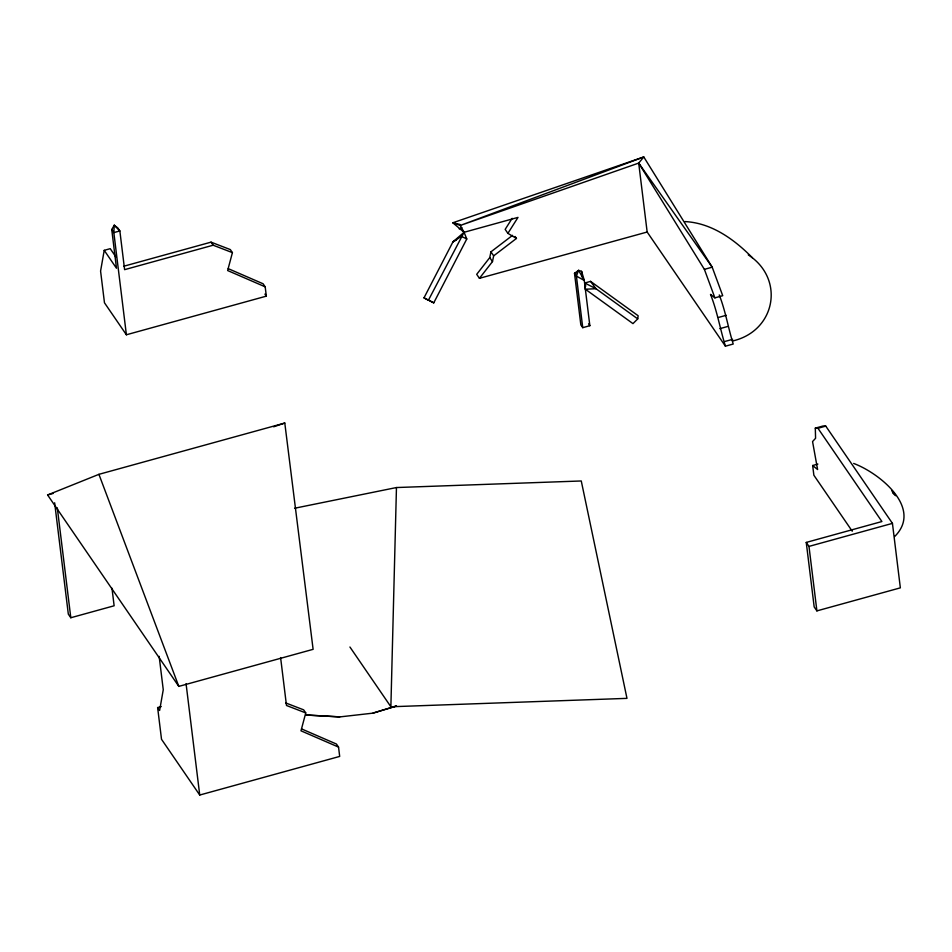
<?xml version="1.0" encoding="UTF-8"?>
<svg xmlns="http://www.w3.org/2000/svg" width="952" height="952" viewBox="0 0 952 952"><rect width="100%" height="100%" fill="white"/><g stroke="black" fill="none" stroke-linecap="round" stroke-linejoin="round"><path stroke-width="1.43" d="M390.879 706.765L396.46 487.543L581.267 480.974L626.975 698.363L390.879 706.765L349.931 647.015M637.733 318.884L638.149 315.743L590.538 281.352L584.825 283.03L585.361 289.229L632.973 323.62L637.733 318.884L595.976 288.718L584.825 283.03M115.965 257.04L110.23 248.674L104.22 250.34L100.579 271.07L104.47 302.795L126.39 334.771L266.334 296.143L265.191 286.838L263.085 283.767L228.23 268.642M719.248 294.941C725.531 310.983 728.149 327.809 733.218 344.029L725.412 346.183L647.158 232.026L479.439 278.317L476.702 274.331L489.756 257.611L490.935 251.852L512.581 235.334M479.439 278.317L492.481 261.598L493.671 255.838L516.448 238.452L515.08 236.465M123.939 266.191L211.035 242.153L230.313 249.579L232.419 252.637L227.647 270.546L265.191 286.838M285.767 702.957L303.664 709.847L305.759 712.917L300.987 730.815L338.543 747.106L339.685 756.423L199.73 795.039L161.519 739.299L157.627 707.574L161.233 706.574M725.412 346.183C720.128 329.047 717.237 311.292 710.501 294.382L714.904 297.857L722.723 295.691L712.203 267.191L643.778 156.961L452.807 222.78L460.292 225.457L464.076 232.288L428.4 300.237L423.997 297.869L452.962 241.832L464.076 232.288L517.995 217.401L507.892 233.359L516.448 238.452M423.997 297.869L433.755 302.867L466.777 238.976L464.076 232.288L452.807 222.78L459.995 224.458M104.22 250.34L116.489 268.25L111.741 229.539L114.24 225.279L117.751 227.873L119.857 230.943L124.605 269.654L213.141 245.211L232.419 252.637M512.164 218.329L505.167 229.384L507.892 233.359M638.697 163.09L643.778 156.961L460.292 225.457L638.697 163.09L712.203 267.191L704.385 269.356L638.697 163.09L647.158 232.026M894.678 536.511C923.214 508.225 879.458 473.061 853.67 463.445M456.496 239.88L452.962 241.832L461.434 236.346L466.777 238.976M459.209 228.896L461.827 227.647M47.6 494.969L98.925 474.334L284.791 423.045L313.113 649.335L178.809 686.392L47.6 494.969L53.312 493.398M273.664 426.805L284.791 423.045M732.826 340.923C775.594 330.939 785.269 278.96 748.26 254.85M372.982 713.096L396.496 705.991L372.994 713.143L339.769 716.916L306.02 715.011L339.769 716.868M577.352 272.534L574.508 273.319L580.839 324.894L582.743 327.666L589.847 325.703L584.29 280.471L581.612 271.356L578.59 270.332L574.508 273.319L576.4 276.08L584.29 280.471L578.59 270.332L576.4 276.08L582.743 327.666M718.415 317.456L726.221 315.302M719.795 328.666L727.602 326.512M724.829 341.482L732.647 339.328M54.645 502.787L68.318 614.123L70.805 617.741L114.133 605.781L111.967 588.205M815.305 428.138L823.123 425.984L825.765 426.115L892.441 523.374L900.354 587.848L816.899 610.886L814.174 606.9L806.249 542.426L881.897 521.541L817.958 428.269L815.305 428.138L815.578 438.277L812.556 441.561L817.601 469.526L812.663 465.516L817.875 464.076M817.958 428.269L825.765 426.115M806.249 542.426L808.986 546.4L892.441 523.374M294.596 508.249L396.46 487.543M585.361 289.229L595.976 288.718L590.538 281.352M684.857 221.578C711.465 222.827 734.397 239.464 752.437 257.813M305.759 712.917L286.481 705.491L280.602 657.57M301.57 728.911L336.437 744.036L338.543 747.106M429.352 300.511L433.755 302.867M892.524 492.696L895.725 495.718M891.774 490.744L895.011 494.79M852.254 531.228L813.865 475.226L812.663 465.516M588.574 323.858L589.847 325.703M490.935 251.852L493.671 255.838M489.756 257.611L492.481 261.598M264.93 294.108L266.334 296.143M211.035 242.153L213.141 245.211M111.741 229.539L113.835 232.597L126.39 334.771M157.627 707.574L159.615 710.466L163.256 689.736L159.151 656.333M98.925 474.334L178.809 686.392M704.385 269.356L714.904 297.857M585.147 284.053L585.777 286.1M808.986 546.4L816.899 610.886M581.612 271.356L582.338 277.246M186.068 683.714L199.73 795.039M57.31 507.868L70.805 617.741M114.24 225.279L113.835 232.597L119.857 230.943L114.24 225.279"/></g></svg>
